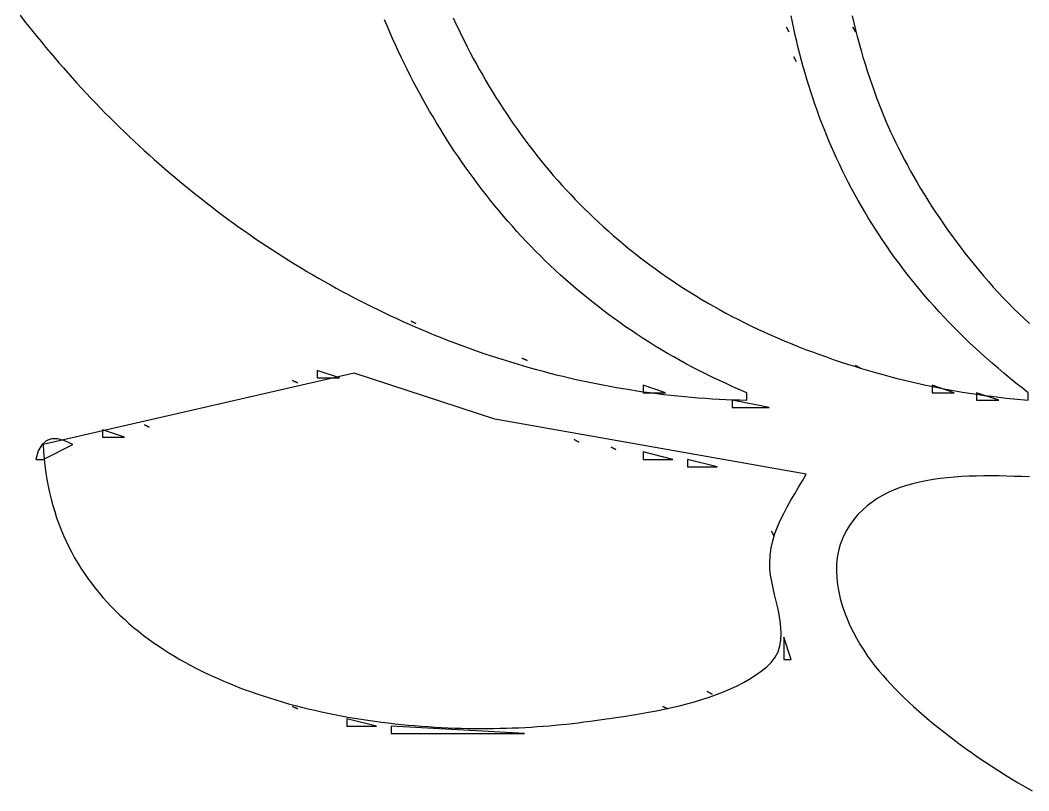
# Model space of a CAD drawing. Header units: millimetres. Extents: x 56222 to 3066687, y -650199 to -121287.
# Drawn here: x 141919.993 to 141922.423, y -185278.861 to -185277.006 of the extents above; entities that cross this region are included whole.
import ezdxf

# ---------------------------------------------------------------- set-up
doc = ezdxf.new("R2010")
doc.units = ezdxf.units.MM
doc.header["$MEASUREMENT"] = 0
doc.layers.add('$TD_AUDIT_GENERATED_(A0BDF17)', color=32, linetype='Continuous', lineweight=30)

msp = doc.modelspace()

# ---------------------------------------------------------------- linework, layer by layer
at = {"layer": '$TD_AUDIT_GENERATED_(A0BDF17)', "linetype": 'Continuous', "lineweight": 25, "ltscale": 2}
for p, q in [((141919.9931, -185276.9942, 0.5173), (141920.0031, -185277.0072, 0.5173)), ((141920.0031, -185277.0072, 0.5173), (141920.0132, -185277.0201, 0.5173)), ((141920.8769, -185277.0199, 0.5173), (141920.8704, -185277.0048, 0.5173)), ((141921.0363, -185277.0003, 0.5173), (141921.0429, -185277.0145, 0.5173)), ((141921.0429, -185277.0145, 0.5173), (141921.0495, -185277.0286, 0.5173)), ((141921.8534, -185277.011, 0.5173), (141921.8503, -185276.9955, 0.5173)), ((141921.8566, -185277.0264, 0.5173), (141921.8534, -185277.011, 0.5173)), ((141921.9969, -185276.9959, 0.5173), (141922.0009, -185277.0125, 0.5173)), ((141922.0009, -185277.0125, 0.5173), (141922.005, -185277.0291, 0.5173)), ((141920.0132, -185277.0201, 0.5173), (141920.0234, -185277.0329, 0.5173)), ((141920.0234, -185277.0329, 0.5173), (141920.0337, -185277.0457, 0.5173)), ((141920.8834, -185277.035, 0.5173), (141920.8769, -185277.0199, 0.5173)), ((141920.8901, -185277.05, 0.5173), (141920.8834, -185277.035, 0.5173)), ((141921.0495, -185277.0286, 0.5173), (141921.0563, -185277.0426, 0.5173)), ((141921.8387, -185277.0225, 0.5173), (141921.8446, -185277.0344, 0.5173)), ((141921.8446, -185277.0344, 0.5173), (141921.8387, -185277.0225, 0.5173)), ((141921.86, -185277.0418, 0.5173), (141921.8566, -185277.0264, 0.5173)), ((141921.9992, -185277.0225, 0.5173), (141922.0052, -185277.0344, 0.5173)), ((141922.0052, -185277.0344, 0.5173), (141921.9992, -185277.0225, 0.5173)), ((141922.005, -185277.0291, 0.5173), (141922.0093, -185277.0456, 0.5173)), ((141920.0337, -185277.0457, 0.5173), (141920.0441, -185277.0584, 0.5173)), ((141920.0441, -185277.0584, 0.5173), (141920.0545, -185277.071, 0.5173)), ((141920.8969, -185277.065, 0.5173), (141920.8901, -185277.05, 0.5173)), ((141921.0563, -185277.0426, 0.5173), (141921.0632, -185277.0565, 0.5173)), ((141921.0632, -185277.0565, 0.5173), (141921.0702, -185277.0704, 0.5173)), ((141921.8636, -185277.0571, 0.5173), (141921.86, -185277.0418, 0.5173)), ((141921.8673, -185277.0724, 0.5173), (141921.8636, -185277.0571, 0.5173)), ((141922.0093, -185277.0456, 0.5173), (141922.0138, -185277.0621, 0.5173)), ((141922.0138, -185277.0621, 0.5173), (141922.0185, -185277.0786, 0.5173)), ((141920.0545, -185277.071, 0.5173), (141920.065, -185277.0836, 0.5173)), ((141920.065, -185277.0836, 0.5173), (141920.0756, -185277.0961, 0.5173)), ((141920.9038, -185277.0799, 0.5173), (141920.8969, -185277.065, 0.5173)), ((141920.9108, -185277.0947, 0.5173), (141920.9038, -185277.0799, 0.5173)), ((141921.0702, -185277.0704, 0.5173), (141921.0774, -185277.0842, 0.5173)), ((141921.0774, -185277.0842, 0.5173), (141921.0846, -185277.0979, 0.5173)), ((141921.8711, -185277.0877, 0.5173), (141921.8673, -185277.0724, 0.5173)), ((141922.0185, -185277.0786, 0.5173), (141922.0233, -185277.095, 0.5173)), ((141920.0756, -185277.0961, 0.5173), (141920.0863, -185277.1085, 0.5173)), ((141920.0863, -185277.1085, 0.5173), (141920.0971, -185277.1209, 0.5173)), ((141920.918, -185277.1095, 0.5173), (141920.9108, -185277.0947, 0.5173)), ((141920.9252, -185277.1242, 0.5173), (141920.918, -185277.1095, 0.5173)), ((141921.0846, -185277.0979, 0.5173), (141921.092, -185277.1116, 0.5173)), ((141921.092, -185277.1116, 0.5173), (141921.0996, -185277.1252, 0.5173)), ((141921.8565, -185277.0939, 0.5173), (141921.8624, -185277.1058, 0.5173)), ((141921.8624, -185277.1058, 0.5173), (141921.8565, -185277.0939, 0.5173)), ((141921.8751, -185277.1029, 0.5173), (141921.8711, -185277.0877, 0.5173)), ((141921.8793, -185277.118, 0.5173), (141921.8751, -185277.1029, 0.5173)), ((141922.0233, -185277.095, 0.5173), (141922.0283, -185277.1114, 0.5173)), ((141922.0283, -185277.1114, 0.5173), (141922.0335, -185277.1277, 0.5173)), ((141920.0971, -185277.1209, 0.5173), (141920.1079, -185277.1331, 0.5173)), ((141920.1079, -185277.1331, 0.5173), (141920.1188, -185277.1453, 0.5173)), ((141920.9326, -185277.1388, 0.5173), (141920.9252, -185277.1242, 0.5173)), ((141921.0996, -185277.1252, 0.5173), (141921.1072, -185277.1387, 0.5173)), ((141921.8836, -185277.1332, 0.5173), (141921.8793, -185277.118, 0.5173)), ((141921.888, -185277.1482, 0.5173), (141921.8836, -185277.1332, 0.5173)), ((141922.0335, -185277.1277, 0.5173), (141922.0388, -185277.144, 0.5173)), ((141920.1188, -185277.1453, 0.5173), (141920.1298, -185277.1575, 0.5173)), ((141920.1298, -185277.1575, 0.5173), (141920.1409, -185277.1695, 0.5173)), ((141920.9401, -185277.1533, 0.5173), (141920.9326, -185277.1388, 0.5173)), ((141920.9477, -185277.1678, 0.5173), (141920.9401, -185277.1533, 0.5173)), ((141921.1072, -185277.1387, 0.5173), (141921.115, -185277.1521, 0.5173)), ((141921.115, -185277.1521, 0.5173), (141921.1229, -185277.1655, 0.5173)), ((141921.8926, -185277.1633, 0.5173), (141921.888, -185277.1482, 0.5173)), ((141922.0388, -185277.144, 0.5173), (141922.0444, -185277.1603, 0.5173)), ((141922.0444, -185277.1603, 0.5173), (141922.0501, -185277.1764, 0.5173)), ((141920.1409, -185277.1695, 0.5173), (141920.1521, -185277.1815, 0.5173)), ((141920.1521, -185277.1815, 0.5173), (141920.1633, -185277.1934, 0.5173)), ((141920.9554, -185277.1822, 0.5173), (141920.9477, -185277.1678, 0.5173)), ((141920.9633, -185277.1965, 0.5173), (141920.9554, -185277.1822, 0.5173)), ((141921.1229, -185277.1655, 0.5173), (141921.1309, -185277.1787, 0.5173)), ((141921.1309, -185277.1787, 0.5173), (141921.1391, -185277.1919, 0.5173)), ((141921.8974, -185277.1783, 0.5173), (141921.8926, -185277.1633, 0.5173)), ((141921.9023, -185277.1932, 0.5173), (141921.8974, -185277.1783, 0.5173)), ((141922.0501, -185277.1764, 0.5173), (141922.056, -185277.1926, 0.5173)), ((141920.1633, -185277.1934, 0.5173), (141920.1746, -185277.2053, 0.5173)), ((141920.1746, -185277.2053, 0.5173), (141920.186, -185277.217, 0.5173)), ((141920.9713, -185277.2107, 0.5173), (141920.9633, -185277.1965, 0.5173)), ((141921.1391, -185277.1919, 0.5173), (141921.1474, -185277.205, 0.5173)), ((141921.1474, -185277.205, 0.5173), (141921.1558, -185277.2181, 0.5173)), ((141921.9074, -185277.2081, 0.5173), (141921.9023, -185277.1932, 0.5173)), ((141921.9127, -185277.223, 0.5173), (141921.9074, -185277.2081, 0.5173)), ((141922.056, -185277.1926, 0.5173), (141922.062, -185277.2087, 0.5173)), ((141922.062, -185277.2087, 0.5173), (141922.0683, -185277.2247, 0.5173)), ((141920.186, -185277.217, 0.5173), (141920.1974, -185277.2287, 0.5173)), ((141920.1974, -185277.2287, 0.5173), (141920.209, -185277.2403, 0.5173)), ((141920.9794, -185277.2249, 0.5173), (141920.9713, -185277.2107, 0.5173)), ((141920.9876, -185277.239, 0.5173), (141920.9794, -185277.2249, 0.5173)), ((141921.1558, -185277.2181, 0.5173), (141921.1643, -185277.231, 0.5173)), ((141921.1643, -185277.231, 0.5173), (141921.173, -185277.2439, 0.5173)), ((141921.9181, -185277.2378, 0.5173), (141921.9127, -185277.223, 0.5173)), ((141922.0683, -185277.2247, 0.5173), (141922.0732, -185277.237, 0.5173)), ((141920.209, -185277.2403, 0.5173), (141920.2206, -185277.2518, 0.5173)), ((141920.2206, -185277.2518, 0.5173), (141920.2322, -185277.2633, 0.5173)), ((141920.996, -185277.253, 0.5173), (141920.9876, -185277.239, 0.5173)), ((141921.0044, -185277.2669, 0.5173), (141920.996, -185277.253, 0.5173)), ((141921.173, -185277.2439, 0.5173), (141921.1818, -185277.2566, 0.5173)), ((141921.1818, -185277.2566, 0.5173), (141921.1907, -185277.2693, 0.5173)), ((141921.9236, -185277.2525, 0.5173), (141921.9181, -185277.2378, 0.5173)), ((141921.9294, -185277.2672, 0.5173), (141921.9236, -185277.2525, 0.5173)), ((141922.0732, -185277.237, 0.5173), (141922.0785, -185277.2494, 0.5173)), ((141922.0785, -185277.2494, 0.5173), (141922.084, -185277.262, 0.5173)), ((141920.2322, -185277.2633, 0.5173), (141920.244, -185277.2747, 0.5173)), ((141920.244, -185277.2747, 0.5173), (141920.2558, -185277.286, 0.5173)), ((141921.013, -185277.2807, 0.5173), (141921.0044, -185277.2669, 0.5173)), ((141921.0217, -185277.2945, 0.5173), (141921.013, -185277.2807, 0.5173)), ((141921.1907, -185277.2693, 0.5173), (141921.1998, -185277.2819, 0.5173)), ((141921.9353, -185277.2819, 0.5173), (141921.9294, -185277.2672, 0.5173)), ((141922.084, -185277.262, 0.5173), (141922.0898, -185277.2749, 0.5173)), ((141922.0898, -185277.2749, 0.5173), (141922.0958, -185277.2879, 0.5173)), ((141920.2558, -185277.286, 0.5173), (141920.2677, -185277.2972, 0.5173)), ((141920.2677, -185277.2972, 0.5173), (141920.2797, -185277.3083, 0.5173)), ((141921.0306, -185277.3082, 0.5173), (141921.0217, -185277.2945, 0.5173)), ((141921.1998, -185277.2819, 0.5173), (141921.209, -185277.2944, 0.5173)), ((141921.209, -185277.2944, 0.5173), (141921.2184, -185277.3069, 0.5173)), ((141921.9413, -185277.2965, 0.5173), (141921.9353, -185277.2819, 0.5173)), ((141921.9476, -185277.3111, 0.5173), (141921.9413, -185277.2965, 0.5173)), ((141922.0958, -185277.2879, 0.5173), (141922.1022, -185277.3011, 0.5173)), ((141922.1022, -185277.3011, 0.5173), (141922.1088, -185277.3144, 0.5173)), ((141920.2797, -185277.3083, 0.5173), (141920.2917, -185277.3194, 0.5173)), ((141920.2917, -185277.3194, 0.5173), (141920.3038, -185277.3304, 0.5173)), ((141920.3038, -185277.3304, 0.5173), (141920.316, -185277.3413, 0.5173)), ((141921.0396, -185277.3218, 0.5173), (141921.0306, -185277.3082, 0.5173)), ((141921.0487, -185277.3352, 0.5173), (141921.0396, -185277.3218, 0.5173)), ((141921.2184, -185277.3069, 0.5173), (141921.2278, -185277.3192, 0.5173)), ((141921.2278, -185277.3192, 0.5173), (141921.2374, -185277.3314, 0.5173)), ((141921.954, -185277.3256, 0.5173), (141921.9476, -185277.3111, 0.5173)), ((141921.9605, -185277.34, 0.5173), (141921.954, -185277.3256, 0.5173)), ((141922.1088, -185277.3144, 0.5173), (141922.1157, -185277.3279, 0.5173)), ((141922.1157, -185277.3279, 0.5173), (141922.1228, -185277.3415, 0.5173)), ((141920.316, -185277.3413, 0.5173), (141920.3283, -185277.3521, 0.5173)), ((141920.3283, -185277.3521, 0.5173), (141920.3406, -185277.3628, 0.5173)), ((141921.0579, -185277.3487, 0.5173), (141921.0487, -185277.3352, 0.5173)), ((141921.0673, -185277.362, 0.5173), (141921.0579, -185277.3487, 0.5173)), ((141921.2374, -185277.3314, 0.5173), (141921.2472, -185277.3436, 0.5173)), ((141921.2472, -185277.3436, 0.5173), (141921.2571, -185277.3556, 0.5173)), ((141921.9673, -185277.3544, 0.5173), (141921.9605, -185277.34, 0.5173)), ((141921.9742, -185277.3688, 0.5173), (141921.9673, -185277.3544, 0.5173)), ((141922.1228, -185277.3415, 0.5173), (141922.1302, -185277.3553, 0.5173)), ((141920.3406, -185277.3628, 0.5173), (141920.353, -185277.3734, 0.5173)), ((141920.353, -185277.3734, 0.5173), (141920.3655, -185277.384, 0.5173)), ((141921.0767, -185277.3752, 0.5173), (141921.0673, -185277.362, 0.5173)), ((141921.0864, -185277.3883, 0.5173), (141921.0767, -185277.3752, 0.5173)), ((141921.2571, -185277.3556, 0.5173), (141921.2671, -185277.3676, 0.5173)), ((141921.2671, -185277.3676, 0.5173), (141921.2772, -185277.3795, 0.5173)), ((141921.9813, -185277.3831, 0.5173), (141921.9742, -185277.3688, 0.5173)), ((141922.1302, -185277.3553, 0.5173), (141922.1378, -185277.3691, 0.5173)), ((141922.1378, -185277.3691, 0.5173), (141922.1457, -185277.383, 0.5173)), ((141920.3655, -185277.384, 0.5173), (141920.378, -185277.3945, 0.5173)), ((141920.378, -185277.3945, 0.5173), (141920.3906, -185277.4049, 0.5173)), ((141921.0961, -185277.4014, 0.5173), (141921.0864, -185277.3883, 0.5173)), ((141921.106, -185277.4143, 0.5173), (141921.0961, -185277.4014, 0.5173)), ((141921.2772, -185277.3795, 0.5173), (141921.2875, -185277.3912, 0.5173)), ((141921.2875, -185277.3912, 0.5173), (141921.2979, -185277.4029, 0.5173)), ((141921.2979, -185277.4029, 0.5173), (141921.3085, -185277.4145, 0.5173)), ((141921.9886, -185277.3973, 0.5173), (141921.9813, -185277.3831, 0.5173)), ((141921.996, -185277.4115, 0.5173), (141921.9886, -185277.3973, 0.5173)), ((141922.1457, -185277.383, 0.5173), (141922.1538, -185277.397, 0.5173)), ((141922.1538, -185277.397, 0.5173), (141922.1622, -185277.4111, 0.5173)), ((141920.3906, -185277.4049, 0.5173), (141920.4032, -185277.4152, 0.5173)), ((141920.4032, -185277.4152, 0.5173), (141920.416, -185277.4254, 0.5173)), ((141920.416, -185277.4254, 0.5173), (141920.4288, -185277.4355, 0.5173)), ((141921.116, -185277.4272, 0.5173), (141921.106, -185277.4143, 0.5173)), ((141921.1261, -185277.4399, 0.5173), (141921.116, -185277.4272, 0.5173)), ((141921.3085, -185277.4145, 0.5173), (141921.3192, -185277.4259, 0.5173)), ((141921.3192, -185277.4259, 0.5173), (141921.3301, -185277.4373, 0.5173)), ((141922.0036, -185277.4256, 0.5173), (141921.996, -185277.4115, 0.5173)), ((141922.0114, -185277.4397, 0.5173), (141922.0036, -185277.4256, 0.5173)), ((141922.1622, -185277.4111, 0.5173), (141922.1708, -185277.4252, 0.5173)), ((141922.1708, -185277.4252, 0.5173), (141922.1796, -185277.4394, 0.5173)), ((141920.4288, -185277.4355, 0.5173), (141920.4416, -185277.4456, 0.5173)), ((141920.4416, -185277.4456, 0.5173), (141920.4546, -185277.4555, 0.5173)), ((141921.1364, -185277.4526, 0.5173), (141921.1261, -185277.4399, 0.5173)), ((141921.3301, -185277.4373, 0.5173), (141921.341, -185277.4486, 0.5173)), ((141921.341, -185277.4486, 0.5173), (141921.3522, -185277.4598, 0.5173)), ((141922.0194, -185277.4537, 0.5173), (141922.0114, -185277.4397, 0.5173)), ((141922.1796, -185277.4394, 0.5173), (141922.1887, -185277.4536, 0.5173)), ((141920.4546, -185277.4555, 0.5173), (141920.4676, -185277.4654, 0.5173)), ((141920.4676, -185277.4654, 0.5173), (141920.4806, -185277.4752, 0.5173)), ((141920.4806, -185277.4752, 0.5173), (141920.4937, -185277.4849, 0.5173)), ((141921.1468, -185277.4652, 0.5173), (141921.1364, -185277.4526, 0.5173)), ((141921.1573, -185277.4776, 0.5173), (141921.1468, -185277.4652, 0.5173)), ((141921.3522, -185277.4598, 0.5173), (141921.3634, -185277.4708, 0.5173)), ((141921.3634, -185277.4708, 0.5173), (141921.3748, -185277.4818, 0.5173)), ((141922.0276, -185277.4676, 0.5173), (141922.0194, -185277.4537, 0.5173)), ((141922.0359, -185277.4815, 0.5173), (141922.0276, -185277.4676, 0.5173)), ((141922.1887, -185277.4536, 0.5173), (141922.1979, -185277.4678, 0.5173)), ((141922.1979, -185277.4678, 0.5173), (141922.2074, -185277.482, 0.5173)), ((141920.4937, -185277.4849, 0.5173), (141920.5069, -185277.4945, 0.5173)), ((141920.5069, -185277.4945, 0.5173), (141920.5202, -185277.504, 0.5173)), ((141921.168, -185277.49, 0.5173), (141921.1573, -185277.4776, 0.5173)), ((141921.1788, -185277.5022, 0.5173), (141921.168, -185277.49, 0.5173)), ((141921.3748, -185277.4818, 0.5173), (141921.3864, -185277.4926, 0.5173)), ((141921.3864, -185277.4926, 0.5173), (141921.3981, -185277.5034, 0.5173)), ((141922.0444, -185277.4954, 0.5173), (141922.0359, -185277.4815, 0.5173)), ((141922.0531, -185277.5091, 0.5173), (141922.0444, -185277.4954, 0.5173)), ((141922.2074, -185277.482, 0.5173), (141922.2172, -185277.4963, 0.5173)), ((141922.2172, -185277.4963, 0.5173), (141922.2271, -185277.5104, 0.5173)), ((141920.5202, -185277.504, 0.5173), (141920.5335, -185277.5134, 0.5173)), ((141920.5335, -185277.5134, 0.5173), (141920.5469, -185277.5227, 0.5173)), ((141920.5469, -185277.5227, 0.5173), (141920.5603, -185277.532, 0.5173)), ((141921.1897, -185277.5144, 0.5173), (141921.1788, -185277.5022, 0.5173)), ((141921.2008, -185277.5265, 0.5173), (141921.1897, -185277.5144, 0.5173)), ((141921.3981, -185277.5034, 0.5173), (141921.4099, -185277.514, 0.5173)), ((141921.4099, -185277.514, 0.5173), (141921.4219, -185277.5246, 0.5173)), ((141921.4219, -185277.5246, 0.5173), (141921.4341, -185277.535, 0.5173)), ((141922.062, -185277.5228, 0.5173), (141922.0531, -185277.5091, 0.5173)), ((141922.0711, -185277.5365, 0.5173), (141922.062, -185277.5228, 0.5173)), ((141922.2271, -185277.5104, 0.5173), (141922.2372, -185277.5246, 0.5173)), ((141922.2372, -185277.5246, 0.5173), (141922.2476, -185277.5387, 0.5173)), ((141920.5603, -185277.532, 0.5173), (141920.5738, -185277.5411, 0.5173)), ((141920.5738, -185277.5411, 0.5173), (141920.5874, -185277.5501, 0.5173)), ((141921.212, -185277.5384, 0.5173), (141921.2008, -185277.5265, 0.5173)), ((141921.2233, -185277.5502, 0.5173), (141921.212, -185277.5384, 0.5173)), ((141921.4341, -185277.535, 0.5173), (141921.4463, -185277.5453, 0.5173)), ((141921.4463, -185277.5453, 0.5173), (141921.4588, -185277.5555, 0.5173)), ((141922.0804, -185277.5501, 0.5173), (141922.0711, -185277.5365, 0.5173)), ((141922.2476, -185277.5387, 0.5173), (141922.2581, -185277.5528, 0.5173)), ((141920.5874, -185277.5501, 0.5173), (141920.601, -185277.5591, 0.5173)), ((141920.601, -185277.5591, 0.5173), (141920.6147, -185277.568, 0.5173)), ((141920.6147, -185277.568, 0.5173), (141920.6284, -185277.5767, 0.5173)), ((141921.2348, -185277.562, 0.5173), (141921.2233, -185277.5502, 0.5173)), ((141921.2464, -185277.5736, 0.5173), (141921.2348, -185277.562, 0.5173)), ((141921.4588, -185277.5555, 0.5173), (141921.4713, -185277.5656, 0.5173)), ((141921.4713, -185277.5656, 0.5173), (141921.484, -185277.5756, 0.5173)), ((141922.0899, -185277.5636, 0.5173), (141922.0804, -185277.5501, 0.5173)), ((141922.0995, -185277.5771, 0.5173), (141922.0899, -185277.5636, 0.5173)), ((141922.2581, -185277.5528, 0.5173), (141922.2688, -185277.5667, 0.5173)), ((141922.2688, -185277.5667, 0.5173), (141922.2797, -185277.5806, 0.5173)), ((141920.6284, -185277.5767, 0.5173), (141920.6422, -185277.5854, 0.5173)), ((141920.6422, -185277.5854, 0.5173), (141920.656, -185277.594, 0.5173)), ((141920.656, -185277.594, 0.5173), (141920.67, -185277.6024, 0.5173)), ((141921.2581, -185277.5851, 0.5173), (141921.2464, -185277.5736, 0.5173)), ((141921.27, -185277.5965, 0.5173), (141921.2581, -185277.5851, 0.5173)), ((141921.2821, -185277.6078, 0.5173), (141921.27, -185277.5965, 0.5173)), ((141921.484, -185277.5756, 0.5173), (141921.4969, -185277.5854, 0.5173)), ((141921.4969, -185277.5854, 0.5173), (141921.5099, -185277.5952, 0.5173)), ((141921.5099, -185277.5952, 0.5173), (141921.5231, -185277.6048, 0.5173)), ((141922.1094, -185277.5905, 0.5173), (141922.0995, -185277.5771, 0.5173)), ((141922.1194, -185277.6038, 0.5173), (141922.1094, -185277.5905, 0.5173)), ((141922.2797, -185277.5806, 0.5173), (141922.2909, -185277.5944, 0.5173)), ((141922.2909, -185277.5944, 0.5173), (141922.3021, -185277.6081, 0.5173)), ((141920.67, -185277.6024, 0.5173), (141920.6839, -185277.6108, 0.5173)), ((141920.6839, -185277.6108, 0.5173), (141920.698, -185277.6191, 0.5173)), ((141920.698, -185277.6191, 0.5173), (141920.712, -185277.6273, 0.5173)), ((141921.2942, -185277.619, 0.5173), (141921.2821, -185277.6078, 0.5173)), ((141921.3065, -185277.63, 0.5173), (141921.2942, -185277.619, 0.5173)), ((141921.5231, -185277.6048, 0.5173), (141921.5364, -185277.6143, 0.5173)), ((141921.5364, -185277.6143, 0.5173), (141921.5499, -185277.6237, 0.5173)), ((141922.1296, -185277.6171, 0.5173), (141922.1194, -185277.6038, 0.5173)), ((141922.1401, -185277.6303, 0.5173), (141922.1296, -185277.6171, 0.5173)), ((141922.3021, -185277.6081, 0.5173), (141922.3136, -185277.6217, 0.5173)), ((141922.3136, -185277.6217, 0.5173), (141922.3253, -185277.6351, 0.5173)), ((141920.712, -185277.6273, 0.5173), (141920.7262, -185277.6354, 0.5173)), ((141920.7262, -185277.6354, 0.5173), (141920.7404, -185277.6433, 0.5173)), ((141920.7404, -185277.6433, 0.5173), (141920.7546, -185277.6512, 0.5173)), ((141921.319, -185277.641, 0.5173), (141921.3065, -185277.63, 0.5173)), ((141921.3316, -185277.6518, 0.5173), (141921.319, -185277.641, 0.5173)), ((141921.5499, -185277.6237, 0.5173), (141921.5635, -185277.633, 0.5173)), ((141921.5635, -185277.633, 0.5173), (141921.5772, -185277.6422, 0.5173)), ((141921.5772, -185277.6422, 0.5173), (141921.5912, -185277.6512, 0.5173)), ((141922.1507, -185277.6434, 0.5173), (141922.1401, -185277.6303, 0.5173)), ((141922.1615, -185277.6565, 0.5173), (141922.1507, -185277.6434, 0.5173)), ((141922.3253, -185277.6351, 0.5173), (141922.3371, -185277.6484, 0.5173)), ((141920.7546, -185277.6512, 0.5173), (141920.7689, -185277.659, 0.5173)), ((141920.7689, -185277.659, 0.5173), (141920.7833, -185277.6667, 0.5173)), ((141920.7833, -185277.6667, 0.5173), (141920.7977, -185277.6742, 0.5173)), ((141921.3443, -185277.6625, 0.5173), (141921.3316, -185277.6518, 0.5173)), ((141921.3572, -185277.6731, 0.5173), (141921.3443, -185277.6625, 0.5173)), ((141921.5912, -185277.6512, 0.5173), (141921.6052, -185277.6601, 0.5173)), ((141921.6052, -185277.6601, 0.5173), (141921.6195, -185277.6689, 0.5173)), ((141921.6195, -185277.6689, 0.5173), (141921.6338, -185277.6776, 0.5173)), ((141922.1725, -185277.6695, 0.5173), (141922.1615, -185277.6565, 0.5173)), ((141922.1838, -185277.6824, 0.5173), (141922.1725, -185277.6695, 0.5173)), ((141922.3371, -185277.6484, 0.5173), (141922.3491, -185277.6615, 0.5173)), ((141922.3491, -185277.6615, 0.5173), (141922.3612, -185277.6745, 0.5173)), ((141920.7977, -185277.6742, 0.5173), (141920.8122, -185277.6817, 0.5173)), ((141920.8122, -185277.6817, 0.5173), (141920.8267, -185277.6891, 0.5173)), ((141920.8267, -185277.6891, 0.5173), (141920.8413, -185277.6964, 0.5173)), ((141921.3702, -185277.6836, 0.5173), (141921.3572, -185277.6731, 0.5173)), ((141921.3834, -185277.6939, 0.5173), (141921.3702, -185277.6836, 0.5173)), ((141921.3967, -185277.7041, 0.5173), (141921.3834, -185277.6939, 0.5173)), ((141921.6338, -185277.6776, 0.5173), (141921.6484, -185277.6861, 0.5173)), ((141921.6484, -185277.6861, 0.5173), (141921.6631, -185277.6946, 0.5173)), ((141921.6631, -185277.6946, 0.5173), (141921.6779, -185277.7028, 0.5173)), ((141922.1952, -185277.6953, 0.5173), (141922.1838, -185277.6824, 0.5173)), ((141922.3612, -185277.6745, 0.5173), (141922.3735, -185277.6872, 0.5173)), ((141922.3735, -185277.6872, 0.5173), (141922.386, -185277.6998, 0.5173)), ((141920.8413, -185277.6964, 0.5173), (141920.8559, -185277.7035, 0.5173)), ((141920.8559, -185277.7035, 0.5173), (141920.8706, -185277.7106, 0.5173)), ((141920.8706, -185277.7106, 0.5173), (141920.8853, -185277.7175, 0.5173)), ((141920.8853, -185277.7175, 0.5173), (141920.9001, -185277.7244, 0.5173)), ((141921.4101, -185277.7142, 0.5173), (141921.3967, -185277.7041, 0.5173)), ((141921.4237, -185277.7242, 0.5173), (141921.4101, -185277.7142, 0.5173)), ((141921.6779, -185277.7028, 0.5173), (141921.6929, -185277.711, 0.5173)), ((141921.6929, -185277.711, 0.5173), (141921.7081, -185277.719, 0.5173)), ((141921.7081, -185277.719, 0.5173), (141921.7234, -185277.7269, 0.5173)), ((141922.2068, -185277.7081, 0.5173), (141922.1952, -185277.6953, 0.5173)), ((141922.2186, -185277.7208, 0.5173), (141922.2068, -185277.7081, 0.5173)), ((141922.386, -185277.6998, 0.5173), (141922.3986, -185277.7121, 0.5173)), ((141922.3986, -185277.7121, 0.5173), (141922.4113, -185277.7243, 0.5173)), ((141920.9001, -185277.7244, 0.5173), (141920.9149, -185277.7311, 0.5173)), ((141920.9149, -185277.7311, 0.5173), (141920.9298, -185277.7377, 0.5173)), ((141920.9298, -185277.7377, 0.5173), (141920.9447, -185277.7443, 0.5173)), ((141920.9346, -185277.7303, 0.5173), (141920.9465, -185277.7362, 0.5173)), ((141920.9465, -185277.7362, 0.5173), (141920.9346, -185277.7303, 0.5173)), ((141921.4374, -185277.734, 0.5173), (141921.4237, -185277.7242, 0.5173)), ((141921.4513, -185277.7438, 0.5173), (141921.4374, -185277.734, 0.5173)), ((141921.7234, -185277.7269, 0.5173), (141921.7388, -185277.7347, 0.5173)), ((141921.7388, -185277.7347, 0.5173), (141921.7545, -185277.7424, 0.5173)), ((141921.7545, -185277.7424, 0.5173), (141921.7703, -185277.7499, 0.5173)), ((141922.2307, -185277.7335, 0.5173), (141922.2186, -185277.7208, 0.5173)), ((141922.2429, -185277.746, 0.5173), (141922.2307, -185277.7335, 0.5173)), ((141922.4113, -185277.7243, 0.5173), (141922.4242, -185277.7362, 0.5173)), ((141920.9447, -185277.7443, 0.5173), (141920.9597, -185277.7507, 0.5173)), ((141920.9597, -185277.7507, 0.5173), (141920.9747, -185277.757, 0.5173)), ((141920.9747, -185277.757, 0.5173), (141920.9898, -185277.7632, 0.5173)), ((141920.9898, -185277.7632, 0.5173), (141921.0049, -185277.7693, 0.5173)), ((141921.4653, -185277.7534, 0.5173), (141921.4513, -185277.7438, 0.5173)), ((141921.4795, -185277.7628, 0.5173), (141921.4653, -185277.7534, 0.5173)), ((141921.4938, -185277.7722, 0.5173), (141921.4795, -185277.7628, 0.5173)), ((141921.7703, -185277.7499, 0.5173), (141921.7862, -185277.7572, 0.5173)), ((141921.7862, -185277.7572, 0.5173), (141921.8023, -185277.7645, 0.5173)), ((141921.8023, -185277.7645, 0.5173), (141921.8186, -185277.7716, 0.5173)), ((141922.2554, -185277.7585, 0.5173), (141922.2429, -185277.746, 0.5173)), ((141922.268, -185277.771, 0.5173), (141922.2554, -185277.7585, 0.5173)), ((141921.0049, -185277.7693, 0.5173), (141921.0201, -185277.7753, 0.5173)), ((141921.0201, -185277.7753, 0.5173), (141921.0353, -185277.7811, 0.5173)), ((141921.0353, -185277.7811, 0.5173), (141921.0505, -185277.7869, 0.5173)), ((141921.0505, -185277.7869, 0.5173), (141921.0658, -185277.7925, 0.5173)), ((141921.5083, -185277.7814, 0.5173), (141921.4938, -185277.7722, 0.5173)), ((141921.5229, -185277.7904, 0.5173), (141921.5083, -185277.7814, 0.5173)), ((141921.5377, -185277.7994, 0.5173), (141921.5229, -185277.7904, 0.5173)), ((141921.8186, -185277.7716, 0.5173), (141921.835, -185277.7785, 0.5173)), ((141921.835, -185277.7785, 0.5173), (141921.8516, -185277.7854, 0.5173)), ((141921.8516, -185277.7854, 0.5173), (141921.8684, -185277.792, 0.5173)), ((141922.2809, -185277.7833, 0.5173), (141922.268, -185277.771, 0.5173)), ((141922.294, -185277.7956, 0.5173), (141922.2809, -185277.7833, 0.5173)), ((141921.0658, -185277.7925, 0.5173), (141921.0812, -185277.798, 0.5173)), ((141921.0812, -185277.798, 0.5173), (141921.0966, -185277.8035, 0.5173)), ((141921.0966, -185277.8035, 0.5173), (141921.112, -185277.8088, 0.5173)), ((141921.112, -185277.8088, 0.5173), (141921.1275, -185277.8139, 0.5173)), ((141921.1275, -185277.8139, 0.5173), (141921.143, -185277.819, 0.5173)), ((141921.5526, -185277.8082, 0.5173), (141921.5377, -185277.7994, 0.5173)), ((141921.5677, -185277.8168, 0.5173), (141921.5526, -185277.8082, 0.5173)), ((141921.8684, -185277.792, 0.5173), (141921.8849, -185277.7985, 0.5173)), ((141921.8849, -185277.7985, 0.5173), (141921.9015, -185277.8047, 0.5173)), ((141921.9015, -185277.8047, 0.5173), (141921.9182, -185277.8108, 0.5173)), ((141921.9182, -185277.8108, 0.5173), (141921.935, -185277.8168, 0.5173)), ((141922.3073, -185277.8078, 0.5173), (141922.294, -185277.7956, 0.5173)), ((141922.3208, -185277.82, 0.5173), (141922.3073, -185277.8078, 0.5173)), ((141921.143, -185277.819, 0.5173), (141921.1586, -185277.824, 0.5173)), ((141921.1586, -185277.824, 0.5173), (141921.1742, -185277.8288, 0.5173)), ((141921.1742, -185277.8288, 0.5173), (141921.1899, -185277.8335, 0.5173)), ((141921.1899, -185277.8335, 0.5173), (141921.2056, -185277.8381, 0.5173)), ((141921.2023, -185277.8195, 0.5173), (141921.2142, -185277.8254, 0.5173)), ((141921.2142, -185277.8254, 0.5173), (141921.2023, -185277.8195, 0.5173)), ((141921.2056, -185277.8381, 0.5173), (141921.2213, -185277.8426, 0.5173)), ((141921.5829, -185277.8253, 0.5173), (141921.5677, -185277.8168, 0.5173)), ((141921.5983, -185277.8337, 0.5173), (141921.5829, -185277.8253, 0.5173)), ((141921.6138, -185277.842, 0.5173), (141921.5983, -185277.8337, 0.5173)), ((141921.935, -185277.8168, 0.5173), (141921.9518, -185277.8226, 0.5173)), ((141921.9518, -185277.8226, 0.5173), (141921.9687, -185277.8283, 0.5173)), ((141921.9687, -185277.8283, 0.5173), (141921.9856, -185277.8338, 0.5173)), ((141921.9856, -185277.8338, 0.5173), (141922.0026, -185277.8392, 0.5173)), ((141922.0026, -185277.8392, 0.5173), (141922.0196, -185277.8444, 0.5173)), ((141922.0052, -185277.8373, 0.5173), (141922.0171, -185277.8433, 0.5173)), ((141922.0171, -185277.8433, 0.5173), (141922.0052, -185277.8373, 0.5173)), ((141922.3345, -185277.832, 0.5173), (141922.3208, -185277.82, 0.5173)), ((141922.3485, -185277.844, 0.5173), (141922.3345, -185277.832, 0.5173)), ((141920.7978, -185277.8561, 0.5173), (141920.0485, -185278.0276, 0.5173)), ((141920.7086, -185277.8492, 0.5173), (141920.7086, -185277.8671, 0.5173)), ((141920.7622, -185277.8671, 0.5173), (141920.7086, -185277.8492, 0.5173)), ((141921.1368, -185277.9665, 0.5173), (141920.7978, -185277.8561, 0.5173)), ((141921.2213, -185277.8426, 0.5173), (141921.2371, -185277.847, 0.5173)), ((141921.2371, -185277.847, 0.5173), (141921.2529, -185277.8513, 0.5173)), ((141921.2529, -185277.8513, 0.5173), (141921.2687, -185277.8554, 0.5173)), ((141921.2687, -185277.8554, 0.5173), (141921.2846, -185277.8594, 0.5173)), ((141921.2846, -185277.8594, 0.5173), (141921.3005, -185277.8633, 0.5173)), ((141921.3005, -185277.8633, 0.5173), (141921.3165, -185277.8671, 0.5173)), ((141921.6295, -185277.8501, 0.5173), (141921.6138, -185277.842, 0.5173)), ((141921.6453, -185277.858, 0.5173), (141921.6295, -185277.8501, 0.5173)), ((141921.6613, -185277.8658, 0.5173), (141921.6453, -185277.858, 0.5173)), ((141922.0196, -185277.8444, 0.5173), (141922.0367, -185277.8495, 0.5173)), ((141922.0367, -185277.8495, 0.5173), (141922.0538, -185277.8544, 0.5173)), ((141922.0538, -185277.8544, 0.5173), (141922.071, -185277.8592, 0.5173)), ((141922.071, -185277.8592, 0.5173), (141922.0883, -185277.8638, 0.5173)), ((141922.0883, -185277.8638, 0.5173), (141922.1055, -185277.8682, 0.5173)), ((141922.3627, -185277.8559, 0.5173), (141922.3485, -185277.844, 0.5173)), ((141922.377, -185277.8677, 0.5173), (141922.3627, -185277.8559, 0.5173)), ((141920.6492, -185277.873, 0.5173), (141920.6611, -185277.879, 0.5173)), ((141920.6611, -185277.879, 0.5173), (141920.6492, -185277.873, 0.5173)), ((141920.7086, -185277.8671, 0.5173), (141920.7622, -185277.8671, 0.5173)), ((141921.3165, -185277.8671, 0.5173), (141921.3325, -185277.8707, 0.5173)), ((141921.3325, -185277.8707, 0.5173), (141921.3486, -185277.8742, 0.5173)), ((141921.3486, -185277.8742, 0.5173), (141921.3646, -185277.8776, 0.5173)), ((141921.3646, -185277.8776, 0.5173), (141921.3808, -185277.8809, 0.5173)), ((141921.3808, -185277.8809, 0.5173), (141921.3969, -185277.8841, 0.5173)), ((141921.3969, -185277.8841, 0.5173), (141921.4131, -185277.8871, 0.5173)), ((141921.4131, -185277.8871, 0.5173), (141921.4293, -185277.89, 0.5173)), ((141921.4937, -185277.8849, 0.5173), (141921.4937, -185277.9027, 0.5173)), ((141921.5472, -185277.9027, 0.5173), (141921.4937, -185277.8849, 0.5173)), ((141921.6774, -185277.8735, 0.5173), (141921.6613, -185277.8658, 0.5173)), ((141921.6937, -185277.881, 0.5173), (141921.6774, -185277.8735, 0.5173)), ((141921.7101, -185277.8884, 0.5173), (141921.6937, -185277.881, 0.5173)), ((141921.7267, -185277.8957, 0.5173), (141921.7101, -185277.8884, 0.5173)), ((141922.1055, -185277.8682, 0.5173), (141922.1229, -185277.8725, 0.5173)), ((141922.1229, -185277.8725, 0.5173), (141922.1402, -185277.8767, 0.5173)), ((141922.1402, -185277.8767, 0.5173), (141922.1576, -185277.8806, 0.5173)), ((141922.1576, -185277.8806, 0.5173), (141922.175, -185277.8845, 0.5173)), ((141922.175, -185277.8845, 0.5173), (141922.1925, -185277.8881, 0.5173)), ((141922.1896, -185277.8849, 0.5173), (141922.1896, -185277.9027, 0.5173)), ((141922.2431, -185277.9027, 0.5173), (141922.1896, -185277.8849, 0.5173)), ((141922.1925, -185277.8881, 0.5173), (141922.21, -185277.8916, 0.5173)), ((141922.3916, -185277.8795, 0.5173), (141922.377, -185277.8677, 0.5173)), ((141922.4065, -185277.8912, 0.5173), (141922.3916, -185277.8795, 0.5173)), ((141921.4293, -185277.89, 0.5173), (141921.4456, -185277.8928, 0.5173)), ((141921.4456, -185277.8928, 0.5173), (141921.4619, -185277.8954, 0.5173)), ((141921.4619, -185277.8954, 0.5173), (141921.4782, -185277.8979, 0.5173)), ((141921.4782, -185277.8979, 0.5173), (141921.4945, -185277.9003, 0.5173)), ((141921.4937, -185277.9027, 0.5173), (141921.5472, -185277.9027, 0.5173)), ((141921.4945, -185277.9003, 0.5173), (141921.5109, -185277.9026, 0.5173)), ((141921.5109, -185277.9026, 0.5173), (141921.5273, -185277.9047, 0.5173)), ((141921.5273, -185277.9047, 0.5173), (141921.5438, -185277.9068, 0.5173)), ((141921.5438, -185277.9068, 0.5173), (141921.5603, -185277.9086, 0.5173)), ((141921.5603, -185277.9086, 0.5173), (141921.5768, -185277.9104, 0.5173)), ((141921.5768, -185277.9104, 0.5173), (141921.5933, -185277.912, 0.5173)), ((141921.5933, -185277.912, 0.5173), (141921.6099, -185277.9135, 0.5173)), ((141921.6099, -185277.9135, 0.5173), (141921.6265, -185277.9148, 0.5173)), ((141921.7435, -185277.9027, 0.5173), (141921.7267, -185277.8957, 0.5173)), ((141921.7435, -185277.9206, 0.5173), (141921.7435, -185277.9027, 0.5173)), ((141922.1896, -185277.9027, 0.5173), (141922.2431, -185277.9027, 0.5173)), ((141922.21, -185277.8916, 0.5173), (141922.2275, -185277.8949, 0.5173)), ((141922.2275, -185277.8949, 0.5173), (141922.2451, -185277.8981, 0.5173)), ((141922.2451, -185277.8981, 0.5173), (141922.2626, -185277.9011, 0.5173)), ((141922.2626, -185277.9011, 0.5173), (141922.2802, -185277.9039, 0.5173)), ((141922.2802, -185277.9039, 0.5173), (141922.2978, -185277.9066, 0.5173)), ((141922.2966, -185277.9027, 0.5173), (141922.2966, -185277.9206, 0.5173)), ((141922.3501, -185277.9206, 0.5173), (141922.2966, -185277.9027, 0.5173)), ((141922.2978, -185277.9066, 0.5173), (141922.3155, -185277.9091, 0.5173)), ((141922.3155, -185277.9091, 0.5173), (141922.3331, -185277.9115, 0.5173)), ((141922.3331, -185277.9115, 0.5173), (141922.3508, -185277.9136, 0.5173)), ((141922.4215, -185277.9027, 0.5173), (141922.4065, -185277.8912, 0.5173)), ((141922.4215, -185277.9206, 0.5173), (141922.4215, -185277.9027, 0.5173)), ((141921.6265, -185277.9148, 0.5173), (141921.6431, -185277.9161, 0.5173)), ((141921.6431, -185277.9161, 0.5173), (141921.6598, -185277.9172, 0.5173)), ((141921.6598, -185277.9172, 0.5173), (141921.6765, -185277.9181, 0.5173)), ((141921.6765, -185277.9181, 0.5173), (141921.6932, -185277.9189, 0.5173)), ((141921.6932, -185277.9189, 0.5173), (141921.7099, -185277.9196, 0.5173)), ((141921.7078, -185277.9206, 0.5173), (141921.7078, -185277.9384, 0.5173)), ((141921.797, -185277.9384, 0.5173), (141921.7078, -185277.9206, 0.5173)), ((141921.7099, -185277.9196, 0.5173), (141921.7267, -185277.9202, 0.5173)), ((141921.7267, -185277.9202, 0.5173), (141921.7435, -185277.9206, 0.5173)), ((141922.2966, -185277.9206, 0.5173), (141922.3501, -185277.9206, 0.5173)), ((141922.3508, -185277.9136, 0.5173), (141922.3685, -185277.9156, 0.5173)), ((141922.3685, -185277.9156, 0.5173), (141922.3861, -185277.9174, 0.5173)), ((141922.3861, -185277.9174, 0.5173), (141922.4038, -185277.9191, 0.5173)), ((141922.4038, -185277.9191, 0.5173), (141922.4215, -185277.9206, 0.5173)), ((141921.7078, -185277.9384, 0.5173), (141921.797, -185277.9384, 0.5173)), ((141920.2923, -185277.9801, 0.5173), (141920.3042, -185277.986, 0.5173)), ((141920.3042, -185277.986, 0.5173), (141920.2923, -185277.9801, 0.5173)), ((141921.8862, -185278.099, 0.5173), (141921.1368, -185277.9665, 0.5173)), ((141920.1912, -185277.992, 0.5173), (141920.1912, -185278.0098, 0.5173)), ((141920.2447, -185278.0098, 0.5173), (141920.1912, -185277.992, 0.5173)), ((141920.1912, -185278.0098, 0.5173), (141920.2447, -185278.0098, 0.5173)), ((141920.0452, -185278.0281, 0.5173), (141920.0367, -185278.043, 0.5173)), ((141920.0559, -185278.0183, 0.5173), (141920.0452, -185278.0281, 0.5173)), ((141920.0485, -185278.0276, 0.5173), (141920.0495, -185278.045, 0.5173)), ((141920.0485, -185278.0633, 0.5173), (141920.1198, -185278.0276, 0.5173)), ((141920.0688, -185278.0135, 0.5173), (141920.0559, -185278.0183, 0.5173)), ((141920.0838, -185278.0136, 0.5173), (141920.0688, -185278.0135, 0.5173)), ((141920.1008, -185278.0184, 0.5173), (141920.0838, -185278.0136, 0.5173)), ((141920.1198, -185278.0276, 0.5173), (141920.1008, -185278.0184, 0.5173)), ((141921.3272, -185278.0157, 0.5173), (141921.3391, -185278.0217, 0.5173)), ((141921.3391, -185278.0217, 0.5173), (141921.3272, -185278.0157, 0.5173)), ((141921.4164, -185278.0336, 0.5173), (141921.4283, -185278.0395, 0.5173)), ((141921.4283, -185278.0395, 0.5173), (141921.4164, -185278.0336, 0.5173)), ((141920.0367, -185278.043, 0.5173), (141920.0306, -185278.0633, 0.5173)), ((141920.0495, -185278.045, 0.5173), (141920.0509, -185278.062, 0.5173)), ((141921.4937, -185278.0455, 0.5173), (141921.4937, -185278.0633, 0.5173)), ((141921.5651, -185278.0633, 0.5173), (141921.4937, -185278.0455, 0.5173)), ((141920.0306, -185278.0633, 0.5173), (141920.0485, -185278.0633, 0.5173)), ((141920.0509, -185278.062, 0.5173), (141920.0527, -185278.0788, 0.5173)), ((141920.0527, -185278.0788, 0.5173), (141920.0549, -185278.0954, 0.5173)), ((141921.4937, -185278.0633, 0.5173), (141921.5651, -185278.0633, 0.5173)), ((141921.6008, -185278.0633, 0.5173), (141921.6008, -185278.0812, 0.5173)), ((141921.6721, -185278.0812, 0.5173), (141921.6008, -185278.0633, 0.5173)), ((141921.6008, -185278.0812, 0.5173), (141921.6721, -185278.0812, 0.5173)), ((141920.0549, -185278.0954, 0.5173), (141920.0575, -185278.1116, 0.5173)), ((141921.8773, -185278.1148, 0.5173), (141921.8862, -185278.099, 0.5173)), ((141922.2261, -185278.1074, 0.5173), (141922.209, -185278.1093, 0.5173)), ((141922.2434, -185278.1058, 0.5173), (141922.2261, -185278.1074, 0.5173)), ((141922.261, -185278.1046, 0.5173), (141922.2434, -185278.1058, 0.5173)), ((141922.2788, -185278.1038, 0.5173), (141922.261, -185278.1046, 0.5173)), ((141922.2967, -185278.1033, 0.5173), (141922.2788, -185278.1038, 0.5173)), ((141922.3147, -185278.103, 0.5173), (141922.2967, -185278.1033, 0.5173)), ((141922.3329, -185278.103, 0.5173), (141922.3147, -185278.103, 0.5173)), ((141922.3511, -185278.1032, 0.5173), (141922.3329, -185278.103, 0.5173)), ((141922.3693, -185278.1036, 0.5173), (141922.3511, -185278.1032, 0.5173)), ((141922.3876, -185278.1041, 0.5173), (141922.3693, -185278.1036, 0.5173)), ((141922.4058, -185278.1048, 0.5173), (141922.3876, -185278.1041, 0.5173)), ((141922.424, -185278.1055, 0.5173), (141922.4058, -185278.1048, 0.5173)), ((141920.0575, -185278.1116, 0.5173), (141920.0605, -185278.1276, 0.5173)), ((141920.0605, -185278.1276, 0.5173), (141920.0639, -185278.1434, 0.5173)), ((141921.8589, -185278.1461, 0.5173), (141921.8681, -185278.1305, 0.5173)), ((141921.8681, -185278.1305, 0.5173), (141921.8773, -185278.1148, 0.5173)), ((141922.113, -185278.1312, 0.5173), (141922.0983, -185278.1368, 0.5173)), ((141922.128, -185278.1262, 0.5173), (141922.113, -185278.1312, 0.5173)), ((141922.1435, -185278.1218, 0.5173), (141922.128, -185278.1262, 0.5173)), ((141922.1593, -185278.1179, 0.5173), (141922.1435, -185278.1218, 0.5173)), ((141922.1756, -185278.1146, 0.5173), (141922.1593, -185278.1179, 0.5173)), ((141922.1921, -185278.1117, 0.5173), (141922.1756, -185278.1146, 0.5173)), ((141922.209, -185278.1093, 0.5173), (141922.1921, -185278.1117, 0.5173)), ((141920.0639, -185278.1434, 0.5173), (141920.0676, -185278.1589, 0.5173)), ((141921.8497, -185278.1617, 0.5173), (141921.8589, -185278.1461, 0.5173)), ((141922.0706, -185278.15, 0.5173), (141922.0575, -185278.1577, 0.5173)), ((141922.0842, -185278.1431, 0.5173), (141922.0706, -185278.15, 0.5173)), ((141922.0983, -185278.1368, 0.5173), (141922.0842, -185278.1431, 0.5173)), ((141920.0676, -185278.1589, 0.5173), (141920.0717, -185278.1741, 0.5173)), ((141920.0717, -185278.1741, 0.5173), (141920.0762, -185278.1891, 0.5173)), ((141921.8324, -185278.1932, 0.5173), (141921.8409, -185278.1774, 0.5173)), ((141921.8409, -185278.1774, 0.5173), (141921.8497, -185278.1617, 0.5173)), ((141922.033, -185278.1753, 0.5173), (141922.0217, -185278.1853, 0.5173)), ((141922.045, -185278.1661, 0.5173), (141922.033, -185278.1753, 0.5173)), ((141922.0575, -185278.1577, 0.5173), (141922.045, -185278.1661, 0.5173)), ((141920.0762, -185278.1891, 0.5173), (141920.081, -185278.2038, 0.5173)), ((141920.081, -185278.2038, 0.5173), (141920.0862, -185278.2183, 0.5173)), ((141921.8246, -185278.2092, 0.5173), (141921.8324, -185278.1932, 0.5173)), ((141922.011, -185278.1961, 0.5173), (141922.001, -185278.2077, 0.5173)), ((141922.0217, -185278.1853, 0.5173), (141922.011, -185278.1961, 0.5173)), ((141920.0862, -185278.2183, 0.5173), (141920.0917, -185278.2326, 0.5173)), ((141921.8113, -185278.242, 0.5173), (141921.8175, -185278.2254, 0.5173)), ((141921.8175, -185278.2254, 0.5173), (141921.8246, -185278.2092, 0.5173)), ((141921.9906, -185278.2222, 0.5173), (141921.9817, -185278.237, 0.5173)), ((141922.001, -185278.2077, 0.5173), (141921.9906, -185278.2222, 0.5173)), ((141920.0917, -185278.2326, 0.5173), (141920.0976, -185278.2466, 0.5173)), ((141920.0976, -185278.2466, 0.5173), (141920.1038, -185278.2603, 0.5173)), ((141921.803, -185278.2358, 0.5173), (141921.8089, -185278.2477, 0.5173)), ((141921.8089, -185278.2477, 0.5173), (141921.803, -185278.2358, 0.5173)), ((141921.8061, -185278.259, 0.5173), (141921.8113, -185278.242, 0.5173)), ((141921.9745, -185278.2522, 0.5173), (141921.9687, -185278.2678, 0.5173)), ((141921.9817, -185278.237, 0.5173), (141921.9745, -185278.2522, 0.5173)), ((141920.1038, -185278.2603, 0.5173), (141920.1103, -185278.2738, 0.5173)), ((141920.1103, -185278.2738, 0.5173), (141920.1172, -185278.2871, 0.5173)), ((141921.7996, -185278.2945, 0.5173), (141921.8022, -185278.2765, 0.5173)), ((141921.8022, -185278.2765, 0.5173), (141921.8061, -185278.259, 0.5173)), ((141921.9687, -185278.2678, 0.5173), (141921.9644, -185278.2836, 0.5173)), ((141920.1172, -185278.2871, 0.5173), (141920.1243, -185278.3001, 0.5173)), ((141920.1243, -185278.3001, 0.5173), (141920.1318, -185278.3129, 0.5173)), ((141921.7985, -185278.3131, 0.5173), (141921.7996, -185278.2945, 0.5173)), ((141921.9614, -185278.2997, 0.5173), (141921.9598, -185278.316, 0.5173)), ((141921.9644, -185278.2836, 0.5173), (141921.9614, -185278.2997, 0.5173)), ((141920.1318, -185278.3129, 0.5173), (141920.1396, -185278.3254, 0.5173)), ((141920.1396, -185278.3254, 0.5173), (141920.1477, -185278.3377, 0.5173)), ((141921.799, -185278.3274, 0.5173), (141921.7985, -185278.3131, 0.5173)), ((141921.9598, -185278.316, 0.5173), (141921.9593, -185278.3324, 0.5173)), ((141920.1477, -185278.3377, 0.5173), (141920.1561, -185278.3498, 0.5173)), ((141920.1561, -185278.3498, 0.5173), (141920.1648, -185278.3616, 0.5173)), ((141921.8007, -185278.3423, 0.5173), (141921.799, -185278.3274, 0.5173)), ((141921.8033, -185278.3575, 0.5173), (141921.8007, -185278.3423, 0.5173)), ((141921.9593, -185278.3324, 0.5173), (141921.96, -185278.3489, 0.5173)), ((141921.96, -185278.3489, 0.5173), (141921.9618, -185278.3654, 0.5173)), ((141920.1648, -185278.3616, 0.5173), (141920.1738, -185278.3732, 0.5173)), ((141920.1738, -185278.3732, 0.5173), (141920.183, -185278.3846, 0.5173)), ((141921.8066, -185278.373, 0.5173), (141921.8033, -185278.3575, 0.5173)), ((141921.8102, -185278.3888, 0.5173), (141921.8066, -185278.373, 0.5173)), ((141921.9618, -185278.3654, 0.5173), (141921.9647, -185278.3819, 0.5173)), ((141920.183, -185278.3846, 0.5173), (141920.1925, -185278.3958, 0.5173)), ((141920.1925, -185278.3958, 0.5173), (141920.2023, -185278.4067, 0.5173)), ((141921.8141, -185278.4047, 0.5173), (141921.8102, -185278.3888, 0.5173)), ((141921.9647, -185278.3819, 0.5173), (141921.9684, -185278.3984, 0.5173)), ((141921.9684, -185278.3984, 0.5173), (141921.9731, -185278.4148, 0.5173)), ((141920.2023, -185278.4067, 0.5173), (141920.2124, -185278.4174, 0.5173)), ((141920.2124, -185278.4174, 0.5173), (141920.2227, -185278.4279, 0.5173)), ((141921.8178, -185278.4207, 0.5173), (141921.8141, -185278.4047, 0.5173)), ((141921.8211, -185278.4366, 0.5173), (141921.8178, -185278.4207, 0.5173)), ((141921.9731, -185278.4148, 0.5173), (141921.9786, -185278.431, 0.5173)), ((141920.2227, -185278.4279, 0.5173), (141920.2333, -185278.4382, 0.5173)), ((141920.2333, -185278.4382, 0.5173), (141920.2441, -185278.4482, 0.5173)), ((141921.8238, -185278.4524, 0.5173), (141921.8211, -185278.4366, 0.5173)), ((141921.9786, -185278.431, 0.5173), (141921.9849, -185278.4471, 0.5173)), ((141921.9849, -185278.4471, 0.5173), (141921.9918, -185278.4629, 0.5173)), ((141920.2441, -185278.4482, 0.5173), (141920.2551, -185278.458, 0.5173)), ((141920.2551, -185278.458, 0.5173), (141920.2664, -185278.4676, 0.5173)), ((141920.2664, -185278.4676, 0.5173), (141920.2779, -185278.477, 0.5173)), ((141921.8256, -185278.468, 0.5173), (141921.8238, -185278.4524, 0.5173)), ((141921.8262, -185278.4832, 0.5173), (141921.8256, -185278.468, 0.5173)), ((141921.9918, -185278.4629, 0.5173), (141921.9993, -185278.4784, 0.5173)), ((141920.2779, -185278.477, 0.5173), (141920.2897, -185278.4862, 0.5173)), ((141920.2897, -185278.4862, 0.5173), (141920.3016, -185278.4952, 0.5173)), ((141920.3016, -185278.4952, 0.5173), (141920.3138, -185278.504, 0.5173)), ((141921.8254, -185278.4981, 0.5173), (141921.8262, -185278.4832, 0.5173)), ((141921.8327, -185278.4915, 0.5173), (141921.8327, -185278.5451, 0.5173)), ((141921.8505, -185278.5451, 0.5173), (141921.8327, -185278.4915, 0.5173)), ((141921.9993, -185278.4784, 0.5173), (141922.0074, -185278.4936, 0.5173)), ((141922.0074, -185278.4936, 0.5173), (141922.016, -185278.5084, 0.5173)), ((141920.3138, -185278.504, 0.5173), (141920.3262, -185278.5125, 0.5173)), ((141920.3262, -185278.5125, 0.5173), (141920.3388, -185278.5209, 0.5173)), ((141920.3388, -185278.5209, 0.5173), (141920.3515, -185278.529, 0.5173)), ((141921.8186, -185278.5262, 0.5173), (141921.823, -185278.5124, 0.5173)), ((141921.823, -185278.5124, 0.5173), (141921.8254, -185278.4981, 0.5173)), ((141922.016, -185278.5084, 0.5173), (141922.025, -185278.5228, 0.5173)), ((141920.3515, -185278.529, 0.5173), (141920.3645, -185278.5369, 0.5173)), ((141920.3645, -185278.5369, 0.5173), (141920.3777, -185278.5447, 0.5173)), ((141920.3777, -185278.5447, 0.5173), (141920.391, -185278.5522, 0.5173)), ((141921.8031, -185278.5516, 0.5173), (141921.8121, -185278.5393, 0.5173)), ((141921.8121, -185278.5393, 0.5173), (141921.8186, -185278.5262, 0.5173)), ((141921.8327, -185278.5451, 0.5173), (141921.8505, -185278.5451, 0.5173)), ((141922.025, -185278.5228, 0.5173), (141922.0343, -185278.5367, 0.5173)), ((141922.0343, -185278.5367, 0.5173), (141922.044, -185278.5501, 0.5173)), ((141920.391, -185278.5522, 0.5173), (141920.4045, -185278.5596, 0.5173)), ((141920.4045, -185278.5596, 0.5173), (141920.4182, -185278.5667, 0.5173)), ((141920.4182, -185278.5667, 0.5173), (141920.432, -185278.5737, 0.5173)), ((141921.7784, -185278.5732, 0.5173), (141921.7913, -185278.563, 0.5173)), ((141921.7913, -185278.563, 0.5173), (141921.8031, -185278.5516, 0.5173)), ((141922.044, -185278.5501, 0.5173), (141922.0538, -185278.5628, 0.5173)), ((141922.0538, -185278.5628, 0.5173), (141922.0619, -185278.5729, 0.5173)), ((141920.432, -185278.5737, 0.5173), (141920.446, -185278.5804, 0.5173)), ((141920.446, -185278.5804, 0.5173), (141920.4602, -185278.587, 0.5173)), ((141920.4602, -185278.587, 0.5173), (141920.4745, -185278.5934, 0.5173)), ((141920.4745, -185278.5934, 0.5173), (141920.4889, -185278.5995, 0.5173)), ((141921.7354, -185278.6004, 0.5173), (141921.7504, -185278.5919, 0.5173)), ((141921.7504, -185278.5919, 0.5173), (141921.7647, -185278.5828, 0.5173)), ((141921.7647, -185278.5828, 0.5173), (141921.7784, -185278.5732, 0.5173)), ((141922.0619, -185278.5729, 0.5173), (141922.0707, -185278.5831, 0.5173)), ((141922.0707, -185278.5831, 0.5173), (141922.0799, -185278.5935, 0.5173)), ((141922.0799, -185278.5935, 0.5173), (141922.0896, -185278.604, 0.5173)), ((141920.4889, -185278.5995, 0.5173), (141920.5035, -185278.6055, 0.5173)), ((141920.5035, -185278.6055, 0.5173), (141920.5182, -185278.6114, 0.5173)), ((141920.5182, -185278.6114, 0.5173), (141920.533, -185278.617, 0.5173)), ((141920.533, -185278.617, 0.5173), (141920.5479, -185278.6224, 0.5173)), ((141921.6873, -185278.6229, 0.5173), (141921.7038, -185278.6159, 0.5173)), ((141921.7038, -185278.6159, 0.5173), (141921.7199, -185278.6084, 0.5173)), ((141921.7199, -185278.6084, 0.5173), (141921.7354, -185278.6004, 0.5173)), ((141922.0896, -185278.604, 0.5173), (141922.0998, -185278.6147, 0.5173)), ((141922.0998, -185278.6147, 0.5173), (141922.1105, -185278.6254, 0.5173)), ((141920.5479, -185278.6224, 0.5173), (141920.563, -185278.6277, 0.5173)), ((141920.563, -185278.6277, 0.5173), (141920.5782, -185278.6328, 0.5173)), ((141920.5782, -185278.6328, 0.5173), (141920.5934, -185278.6377, 0.5173)), ((141920.5934, -185278.6377, 0.5173), (141920.6088, -185278.6424, 0.5173)), ((141921.6174, -185278.6467, 0.5173), (141921.6353, -185278.6414, 0.5173)), ((141921.6353, -185278.6414, 0.5173), (141921.653, -185278.6356, 0.5173)), ((141921.6483, -185278.6224, 0.5173), (141921.6602, -185278.6283, 0.5173)), ((141921.6602, -185278.6283, 0.5173), (141921.6483, -185278.6224, 0.5173)), ((141921.653, -185278.6356, 0.5173), (141921.6703, -185278.6295, 0.5173)), ((141921.6703, -185278.6295, 0.5173), (141921.6873, -185278.6229, 0.5173)), ((141922.1105, -185278.6254, 0.5173), (141922.1217, -185278.6363, 0.5173)), ((141922.1217, -185278.6363, 0.5173), (141922.1332, -185278.6473, 0.5173)), ((141920.6088, -185278.6424, 0.5173), (141920.6242, -185278.647, 0.5173)), ((141920.6242, -185278.647, 0.5173), (141920.6398, -185278.6514, 0.5173)), ((141920.6398, -185278.6514, 0.5173), (141920.6554, -185278.6556, 0.5173)), ((141920.6492, -185278.6581, 0.5173), (141920.6611, -185278.664, 0.5173)), ((141920.6611, -185278.664, 0.5173), (141920.6492, -185278.6581, 0.5173)), ((141920.6554, -185278.6556, 0.5173), (141920.6711, -185278.6597, 0.5173)), ((141920.6711, -185278.6597, 0.5173), (141920.6869, -185278.6636, 0.5173)), ((141920.6869, -185278.6636, 0.5173), (141920.7027, -185278.6673, 0.5173)), ((141921.5255, -185278.6685, 0.5173), (141921.544, -185278.6647, 0.5173)), ((141921.5413, -185278.6581, 0.5173), (141921.5532, -185278.664, 0.5173)), ((141921.5532, -185278.664, 0.5173), (141921.5413, -185278.6581, 0.5173)), ((141921.544, -185278.6647, 0.5173), (141921.5625, -185278.6607, 0.5173)), ((141921.5625, -185278.6607, 0.5173), (141921.5809, -185278.6564, 0.5173)), ((141921.5809, -185278.6564, 0.5173), (141921.5992, -185278.6517, 0.5173)), ((141921.5992, -185278.6517, 0.5173), (141921.6174, -185278.6467, 0.5173)), ((141922.1332, -185278.6473, 0.5173), (141922.1452, -185278.6583, 0.5173)), ((141922.1452, -185278.6583, 0.5173), (141922.1576, -185278.6694, 0.5173)), ((141920.7027, -185278.6673, 0.5173), (141920.7186, -185278.6708, 0.5173)), ((141920.7186, -185278.6708, 0.5173), (141920.7345, -185278.6742, 0.5173)), ((141920.7345, -185278.6742, 0.5173), (141920.7505, -185278.6775, 0.5173)), ((141920.7505, -185278.6775, 0.5173), (141920.7665, -185278.6805, 0.5173)), ((141920.7665, -185278.6805, 0.5173), (141920.7826, -185278.6835, 0.5173)), ((141920.78, -185278.6878, 0.5173), (141920.78, -185278.7057, 0.5173)), ((141920.8514, -185278.7057, 0.5173), (141920.78, -185278.6878, 0.5173)), ((141920.7826, -185278.6835, 0.5173), (141920.7987, -185278.6862, 0.5173)), ((141920.7987, -185278.6862, 0.5173), (141920.8148, -185278.6888, 0.5173)), ((141920.8148, -185278.6888, 0.5173), (141920.8309, -185278.6913, 0.5173)), ((141921.3831, -185278.691, 0.5173), (141921.3999, -185278.6887, 0.5173)), ((141921.3999, -185278.6887, 0.5173), (141921.4171, -185278.6863, 0.5173)), ((141921.4171, -185278.6863, 0.5173), (141921.4346, -185278.6838, 0.5173)), ((141921.4346, -185278.6838, 0.5173), (141921.4524, -185278.6811, 0.5173)), ((141921.4524, -185278.6811, 0.5173), (141921.4704, -185278.6783, 0.5173)), ((141921.4704, -185278.6783, 0.5173), (141921.4887, -185278.6752, 0.5173)), ((141921.4887, -185278.6752, 0.5173), (141921.507, -185278.672, 0.5173)), ((141921.507, -185278.672, 0.5173), (141921.5255, -185278.6685, 0.5173)), ((141922.1576, -185278.6694, 0.5173), (141922.1704, -185278.6805, 0.5173)), ((141922.1704, -185278.6805, 0.5173), (141922.1836, -185278.6916, 0.5173)), ((141920.78, -185278.7057, 0.5173), (141920.8514, -185278.7057, 0.5173)), ((141920.8309, -185278.6913, 0.5173), (141920.8471, -185278.6936, 0.5173)), ((141920.8471, -185278.6936, 0.5173), (141920.8632, -185278.6957, 0.5173)), ((141920.8632, -185278.6957, 0.5173), (141920.8794, -185278.6977, 0.5173)), ((141920.8794, -185278.6977, 0.5173), (141920.8955, -185278.6996, 0.5173)), ((141920.8871, -185278.7057, 0.5173), (141920.8871, -185278.7235, 0.5173)), ((141921.2082, -185278.7235, 0.5173), (141920.8871, -185278.7057, 0.5173)), ((141920.8955, -185278.6996, 0.5173), (141920.9117, -185278.7013, 0.5173)), ((141920.9117, -185278.7013, 0.5173), (141920.9278, -185278.7029, 0.5173)), ((141920.9278, -185278.7029, 0.5173), (141920.9439, -185278.7043, 0.5173)), ((141920.9439, -185278.7043, 0.5173), (141920.96, -185278.7056, 0.5173)), ((141920.96, -185278.7056, 0.5173), (141920.976, -185278.7067, 0.5173)), ((141920.976, -185278.7067, 0.5173), (141920.992, -185278.7078, 0.5173)), ((141920.992, -185278.7078, 0.5173), (141921.008, -185278.7086, 0.5173)), ((141921.008, -185278.7086, 0.5173), (141921.0239, -185278.7094, 0.5173)), ((141921.0239, -185278.7094, 0.5173), (141921.0398, -185278.71, 0.5173)), ((141921.0398, -185278.71, 0.5173), (141921.0556, -185278.7105, 0.5173)), ((141921.0556, -185278.7105, 0.5173), (141921.0714, -185278.7108, 0.5173)), ((141921.0714, -185278.7108, 0.5173), (141921.087, -185278.7111, 0.5173)), ((141921.087, -185278.7111, 0.5173), (141921.1027, -185278.7112, 0.5173)), ((141921.1027, -185278.7112, 0.5173), (141921.1182, -185278.7111, 0.5173)), ((141921.1182, -185278.7111, 0.5173), (141921.1336, -185278.711, 0.5173)), ((141921.1336, -185278.711, 0.5173), (141921.149, -185278.7107, 0.5173)), ((141921.149, -185278.7107, 0.5173), (141921.1642, -185278.7104, 0.5173)), ((141921.1642, -185278.7104, 0.5173), (141921.1793, -185278.7099, 0.5173)), ((141921.1793, -185278.7099, 0.5173), (141921.1944, -185278.7093, 0.5173)), ((141921.1944, -185278.7093, 0.5173), (141921.2093, -185278.7085, 0.5173)), ((141921.2093, -185278.7085, 0.5173), (141921.2241, -185278.7077, 0.5173)), ((141921.2241, -185278.7077, 0.5173), (141921.2388, -185278.7067, 0.5173)), ((141921.2388, -185278.7067, 0.5173), (141921.2533, -185278.7057, 0.5173)), ((141921.2533, -185278.7057, 0.5173), (141921.2677, -185278.7045, 0.5173)), ((141921.2677, -185278.7045, 0.5173), (141921.282, -185278.7033, 0.5173)), ((141921.282, -185278.7033, 0.5173), (141921.2961, -185278.7019, 0.5173)), ((141921.2961, -185278.7019, 0.5173), (141921.31, -185278.7004, 0.5173)), ((141921.31, -185278.7004, 0.5173), (141921.3238, -185278.6988, 0.5173)), ((141921.3238, -185278.6988, 0.5173), (141921.3375, -185278.6971, 0.5173)), ((141921.3375, -185278.6971, 0.5173), (141921.351, -185278.6954, 0.5173)), ((141921.351, -185278.6954, 0.5173), (141921.3668, -185278.6932, 0.5173)), ((141921.3668, -185278.6932, 0.5173), (141921.3831, -185278.691, 0.5173)), ((141922.1836, -185278.6916, 0.5173), (141922.1971, -185278.7028, 0.5173)), ((141922.1971, -185278.7028, 0.5173), (141922.211, -185278.7139, 0.5173)), ((141922.211, -185278.7139, 0.5173), (141922.2251, -185278.7251, 0.5173)), ((141920.8871, -185278.7235, 0.5173), (141921.2082, -185278.7235, 0.5173)), ((141922.2251, -185278.7251, 0.5173), (141922.2396, -185278.7361, 0.5173)), ((141922.2396, -185278.7361, 0.5173), (141922.2544, -185278.7472, 0.5173)), ((141922.2544, -185278.7472, 0.5173), (141922.2694, -185278.7582, 0.5173)), ((141922.2694, -185278.7582, 0.5173), (141922.2847, -185278.7691, 0.5173)), ((141922.2847, -185278.7691, 0.5173), (141922.3002, -185278.7799, 0.5173)), ((141922.3002, -185278.7799, 0.5173), (141922.316, -185278.7906, 0.5173)), ((141922.316, -185278.7906, 0.5173), (141922.3319, -185278.8012, 0.5173)), ((141922.3319, -185278.8012, 0.5173), (141922.348, -185278.8116, 0.5173)), ((141922.348, -185278.8116, 0.5173), (141922.3643, -185278.8219, 0.5173)), ((141922.3643, -185278.8219, 0.5173), (141922.3808, -185278.832, 0.5173)), ((141922.3808, -185278.832, 0.5173), (141922.3974, -185278.8419, 0.5173)), ((141922.3974, -185278.8419, 0.5173), (141922.4141, -185278.8516, 0.5173)), ((141922.4141, -185278.8516, 0.5173), (141922.4309, -185278.8612, 0.5173))]:
    msp.add_line(p, q, dxfattribs=at)

doc.saveas('drawing.dxf')
